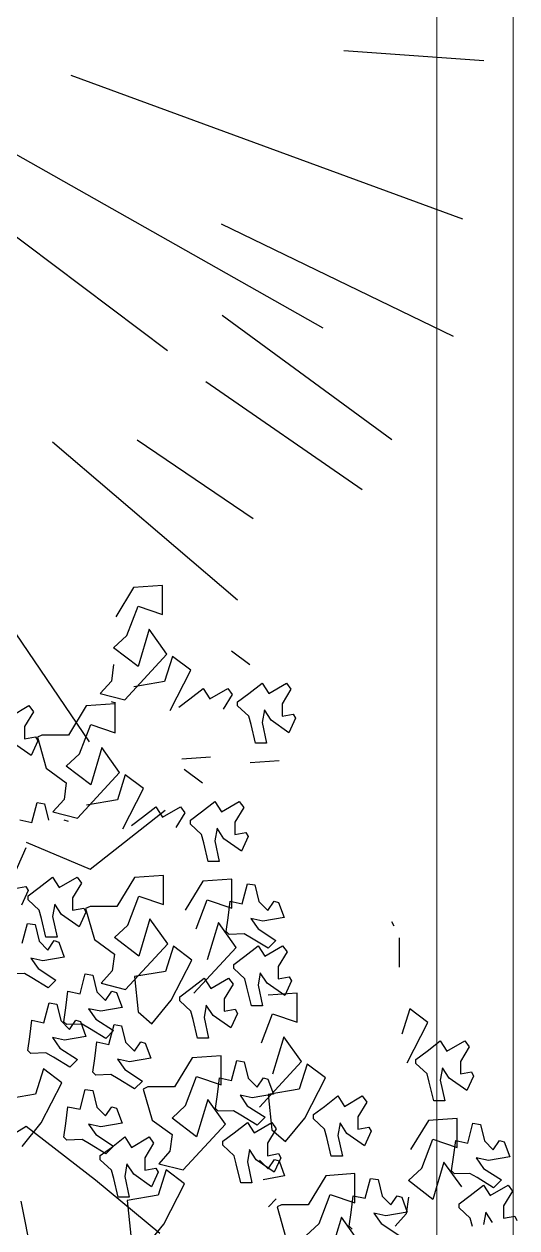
# Model space of a CAD drawing. Header units: metres. Extents: x -1655 to 449, y 40 to 361.
# Drawn here: x 52.817 to 53.14, y 50.125 to 50.913 of the extents above; entities that cross this region are included whole.
import ezdxf

# ---------------------------------------------------------------- set-up
doc = ezdxf.new("R2010")
doc.units = ezdxf.units.M
doc.header["$MEASUREMENT"] = 0
doc.layers.add('Layer5', color=31, linetype='Continuous', lineweight=9)
doc.layers.add('paisajismo', color=7, linetype='Continuous')

# ---------------------------------------------------------------- blocks, each defined once
blk = doc.blocks.new('derakht1')
at = {"layer": 'paisajismo', "color": 96}
for p, q in [((4591.79304, 2088.11335), (4591.83262, 2088.1105)), ((4591.6645, 2088.10408), (4591.78703, 2088.03484)), ((4591.7157, 2088.10639), (4591.82662, 2088.06566)), ((4591.65431, 2088.09522), (4591.74302, 2088.02844)), ((4591.75827, 2088.0643), (4591.82402, 2088.03248)), ((4591.75852, 2088.03846), (4591.80656, 2088.00321)), ((4591.75396, 2088.01968), (4591.79821, 2087.98905)), ((4591.71051, 2088.00262), (4591.76289, 2087.95789)), ((4591.73445, 2088.00319), (4591.76731, 2087.98092)), ((4591.67981, 2087.97809), (4591.72085, 2087.91766))]:
    blk.add_line(p, q, dxfattribs=at)
blk = doc.blocks.new('A$C78ED2221')
at = {"layer": 'paisajismo', "color": 86}
for p, q in [((1.3266, 2.6002), (1.3185, 2.6046)), ((1.3225, 2.5788), (1.3266, 2.6002)), ((1.3748, 2.596), (1.3467, 2.5788)), ((1.3667, 2.5529), (1.3868, 2.5874)), ((1.3868, 2.5874), (1.3748, 2.596)), ((1.4416, 2.5906), (1.4343, 2.5492)), ((1.4706, 2.5798), (1.4416, 2.5906)), ((1.3467, 2.5788), (1.3225, 2.5788)), ((1.397, 2.5744), (1.3818, 2.5592)), ((1.4192, 2.5399), (1.397, 2.5744)), ((1.4552, 2.5588), (1.4732, 2.5711)), ((1.4732, 2.5711), (1.4706, 2.5798)), ((1.3346, 2.5443), (1.3104, 2.54)), ((1.3145, 2.5573), (1.3346, 2.5443)), ((1.3868, 2.54), (1.3667, 2.5529)), ((1.3818, 2.5592), (1.4013, 2.5275)), ((1.4343, 2.5492), (1.4394, 2.5259)), ((1.4723, 2.5417), (1.4552, 2.5588)), ((1.5043, 2.534), (1.4723, 2.5417)), ((1.3065, 2.5185), (1.3225, 2.5142)), ((1.3667, 2.5142), (1.3868, 2.54)), ((1.4013, 2.5275), (1.4095, 2.5131)), ((1.4394, 2.5259), (1.4192, 2.5399)), ((1.4682, 2.5093), (1.5067, 2.5194)), ((1.5067, 2.5194), (1.5043, 2.534)), ((1.598, 2.5207), (1.5699, 2.5078)), ((1.606, 2.5164), (1.598, 2.5207)), ((1.3225, 2.5142), (1.3426, 2.4927)), ((1.3506, 2.4927), (1.3667, 2.5142)), ((1.3834, 2.4976), (1.4315, 2.4631)), ((1.4095, 2.5131), (1.4085, 2.4837)), ((1.4732, 2.4859), (1.4682, 2.5093)), ((1.5699, 2.5078), (1.5939, 2.4734)), ((1.602, 2.495), (1.606, 2.5164)), ((1.6261, 2.495), (1.602, 2.495)), ((1.6542, 2.5121), (1.6261, 2.495)), ((1.6461, 2.4691), (1.6662, 2.5036)), ((1.6662, 2.5036), (1.6542, 2.5121)), ((1.3426, 2.4927), (1.3506, 2.4927)), ((1.4085, 2.4837), (1.4142, 2.478)), ((1.4142, 2.478), (1.4408, 2.4819)), ((1.4408, 2.4819), (1.4732, 2.4859)), ((1.4596, 2.489), (1.5159, 2.489)), ((1.4758, 2.4416), (1.4596, 2.489)), ((1.5159, 2.489), (1.5119, 2.433)), ((1.5939, 2.4734), (1.614, 2.4605)), ((1.4315, 2.4631), (1.3592, 2.4416)), ((1.5899, 2.4561), (1.5498, 2.4648)), ((1.5498, 2.4648), (1.5498, 2.4433)), ((1.614, 2.4605), (1.5899, 2.4561)), ((1.6662, 2.4561), (1.6461, 2.4691)), ((1.6461, 2.4304), (1.6662, 2.4561)), ((1.5119, 2.433), (1.4557, 2.3986)), ((1.5498, 2.4433), (1.5859, 2.4347)), ((1.5859, 2.4347), (1.602, 2.4304)), ((1.602, 2.4304), (1.6221, 2.4088)), ((1.6234, 2.3921), (1.7013, 2.4323)), ((1.6301, 2.4088), (1.6461, 2.4304)), ((1.7013, 2.4323), (1.7281, 2.3969)), ((1.6221, 2.4088), (1.6301, 2.4088)), ((1.3347, 2.3921), (1.3274, 2.3508)), ((1.3637, 2.3814), (1.3347, 2.3921)), ((1.3663, 2.3727), (1.3637, 2.3814)), ((1.7281, 2.3969), (1.6793, 2.3814)), ((1.809, 2.3772), (1.8652, 2.3772)), ((1.3123, 2.3415), (1.2901, 2.376)), ((1.3483, 2.3604), (1.3663, 2.3727)), ((1.3654, 2.3433), (1.3483, 2.3604)), ((1.8969, 2.3619), (1.8889, 2.3662)), ((1.3325, 2.3274), (1.3123, 2.3415)), ((1.3274, 2.3508), (1.3325, 2.3274)), ((1.3974, 2.3356), (1.3654, 2.3433)), ((1.3998, 2.321), (1.3974, 2.3356)), ((1.3612, 2.3108), (1.3998, 2.321)), ((1.3663, 2.2875), (1.3612, 2.3108)), ((1.4911, 2.3223), (1.463, 2.3094)), ((1.463, 2.3094), (1.487, 2.275)), ((1.4991, 2.318), (1.4911, 2.3223)), ((1.4951, 2.2965), (1.4991, 2.318)), ((1.5473, 2.3137), (1.5192, 2.2965)), ((1.5593, 2.3051), (1.5473, 2.3137)), ((1.2765, 2.2991), (1.3246, 2.2647)), ((1.3016, 2.2852), (1.3073, 2.2796)), ((1.3339, 2.2835), (1.3663, 2.2875)), ((1.3689, 2.2431), (1.3527, 2.2905)), ((1.3527, 2.2905), (1.409, 2.2905)), ((1.409, 2.2905), (1.405, 2.2345)), ((1.5192, 2.2965), (1.4951, 2.2965)), ((1.5392, 2.2706), (1.5593, 2.3051)), ((1.3246, 2.2647), (1.2523, 2.2431)), ((1.3073, 2.2796), (1.3339, 2.2835)), ((1.4429, 2.2664), (1.4429, 2.2449)), ((1.483, 2.2577), (1.4429, 2.2664)), ((1.5071, 2.262), (1.483, 2.2577)), ((1.487, 2.275), (1.5071, 2.262)), ((1.5593, 2.2577), (1.5392, 2.2706)), ((1.4429, 2.2449), (1.479, 2.2363)), ((1.5392, 2.2319), (1.5593, 2.2577)), ((1.405, 2.2345), (1.3488, 2.2002)), ((1.479, 2.2363), (1.4951, 2.2319)), ((1.4951, 2.2319), (1.5152, 2.2104)), ((1.5165, 2.1936), (1.5944, 2.2338)), ((1.5232, 2.2104), (1.5392, 2.2319)), ((1.5944, 2.2338), (1.6212, 2.1984)), ((1.4709, 2.1566), (1.5165, 2.1936)), ((1.5152, 2.2104), (1.5232, 2.2104)), ((1.6212, 2.1984), (1.5724, 2.1829)), ((1.5374, 2.1056), (1.6258, 2.1874)), ((1.5724, 2.1829), (1.5621, 2.123)), ((1.6258, 2.1874), (1.6739, 2.1529)), ((1.7182, 2.1314), (1.7021, 2.1788)), ((1.7021, 2.1788), (1.7583, 2.1788)), ((1.782, 2.1678), (1.7538, 2.1548)), ((1.7583, 2.1788), (1.7543, 2.1228)), ((1.79, 2.1634), (1.782, 2.1678)), ((2.2905, 2.1755), (2.2624, 2.1626)), ((2.2985, 2.1712), (2.2905, 2.1755)), ((2.2945, 2.1497), (2.2985, 2.1712)), ((1.4046, 2.1546), (1.3973, 2.1133)), ((1.4336, 2.1438), (1.4046, 2.1546)), ((1.4398, 2.147), (1.4116, 2.1341)), ((1.4478, 2.1427), (1.4398, 2.147)), ((1.494, 2.1299), (1.4709, 2.1566)), ((1.6739, 2.1529), (1.6017, 2.1314)), ((1.7538, 2.1548), (1.7779, 2.1205)), ((1.7859, 2.142), (1.79, 2.1634)), ((1.8382, 2.1592), (1.8101, 2.142)), ((1.8301, 2.1161), (1.8502, 2.1506)), ((1.8502, 2.1506), (1.8382, 2.1592)), ((1.905, 2.1538), (1.8977, 2.1124)), ((1.9341, 2.143), (1.905, 2.1538)), ((2.2624, 2.1626), (2.2865, 2.1282)), ((2.3186, 2.1497), (2.2945, 2.1497)), ((2.3468, 2.1669), (2.3186, 2.1497)), ((2.3386, 2.1239), (2.3587, 2.1583)), ((2.3587, 2.1583), (2.3468, 2.1669)), ((1.4116, 2.1341), (1.4357, 2.0997)), ((1.4182, 2.1228), (1.4362, 2.1351)), ((1.4353, 2.1057), (1.4182, 2.1228)), ((1.4362, 2.1351), (1.4336, 2.1438)), ((1.4437, 2.1213), (1.4478, 2.1427)), ((1.4679, 2.1213), (1.4437, 2.1213)), ((1.4879, 2.0954), (1.508, 2.1299)), ((1.5621, 2.123), (1.494, 2.1299)), ((1.508, 2.1299), (1.496, 2.1384)), ((1.5628, 2.133), (1.5555, 2.0917)), ((1.5919, 2.1223), (1.5628, 2.133)), ((1.5945, 2.1135), (1.5919, 2.1223)), ((1.662, 2.1099), (1.7182, 2.1314)), ((1.8101, 2.142), (1.7859, 2.142)), ((1.8604, 2.1376), (1.8452, 2.1224)), ((1.8452, 2.1224), (1.8647, 2.0907)), ((1.8827, 2.1031), (1.8604, 2.1376)), ((1.9186, 2.122), (1.9367, 2.1343)), ((1.9357, 2.1049), (1.9186, 2.122)), ((1.9367, 2.1343), (1.9341, 2.143)), ((2.2084, 2.1438), (2.2044, 2.0878)), ((2.2865, 2.1282), (2.3066, 2.1153)), ((2.3587, 2.1109), (2.3386, 2.1239)), ((1.4357, 2.0997), (1.4558, 2.0868)), ((1.5182, 2.1169), (1.503, 2.1016)), ((1.503, 2.1016), (1.5225, 2.07)), ((1.5405, 2.0823), (1.5182, 2.1169)), ((1.5764, 2.1013), (1.5945, 2.1135)), ((1.5935, 2.0842), (1.5764, 2.1013)), ((1.7738, 2.1032), (1.7337, 2.1119)), ((1.7337, 2.1119), (1.7337, 2.0903)), ((1.798, 2.1075), (1.7738, 2.1032)), ((1.7779, 2.1205), (1.798, 2.1075)), ((1.8502, 2.1032), (1.8301, 2.1161)), ((1.8301, 2.0774), (1.8502, 2.1032)), ((1.9028, 2.0891), (1.8827, 2.1031)), ((1.8977, 2.1124), (1.9028, 2.0891)), ((1.9678, 2.0972), (1.9357, 2.1049)), ((2.2423, 2.1196), (2.2423, 2.0981)), ((2.2824, 2.1109), (2.2423, 2.1196)), ((2.2423, 2.0981), (2.2784, 2.0895)), ((2.3066, 2.1153), (2.2824, 2.1109)), ((2.3386, 2.0851), (2.3587, 2.1109)), ((1.4316, 2.0824), (1.3915, 2.0911)), ((1.3915, 2.0911), (1.3915, 2.0696)), ((1.4558, 2.0868), (1.4316, 2.0824)), ((1.508, 2.0824), (1.4879, 2.0954)), ((1.4879, 2.0567), (1.508, 2.0824)), ((1.5606, 2.0683), (1.5405, 2.0823)), ((1.5555, 2.0917), (1.5606, 2.0683)), ((1.6256, 2.0764), (1.5935, 2.0842)), ((1.628, 2.0619), (1.6256, 2.0764)), ((1.7337, 2.0903), (1.7699, 2.0817)), ((1.7699, 2.0817), (1.7859, 2.0774)), ((1.7859, 2.0774), (1.806, 2.0559)), ((1.814, 2.0559), (1.8301, 2.0774)), ((1.8647, 2.0907), (1.873, 2.0763)), ((1.873, 2.0763), (1.872, 2.0469)), ((1.9316, 2.0725), (1.9702, 2.0826)), ((1.9702, 2.0826), (1.9678, 2.0972)), ((2.0614, 2.0839), (2.0333, 2.071)), ((2.0694, 2.0796), (2.0614, 2.0839)), ((2.0654, 2.0581), (2.0694, 2.0796)), ((2.1177, 2.0753), (2.0895, 2.0581)), ((2.1296, 2.0667), (2.1177, 2.0753)), ((2.2784, 2.0895), (2.2945, 2.0851)), ((2.2945, 2.0851), (2.3146, 2.0636)), ((2.3226, 2.0636), (2.3386, 2.0851)), ((2.3938, 2.087), (2.4206, 2.0516)), ((1.5894, 2.0517), (1.628, 2.0619)), ((1.5944, 2.0284), (1.5894, 2.0517)), ((1.7192, 2.0632), (1.6911, 2.0503)), ((1.7272, 2.0589), (1.7192, 2.0632)), ((1.7232, 2.0374), (1.7272, 2.0589)), ((1.7755, 2.0546), (1.7473, 2.0374)), ((1.7584, 1.979), (1.8468, 2.0608)), ((1.7874, 2.046), (1.7755, 2.0546)), ((1.806, 2.0559), (1.814, 2.0559)), ((1.8468, 2.0608), (1.8949, 2.0263)), ((1.9231, 2.0522), (1.9793, 2.0522)), ((1.9392, 2.0048), (1.9231, 2.0522)), ((1.9366, 2.0491), (1.9316, 2.0725)), ((1.9793, 2.0522), (1.9753, 1.9962)), ((2.0333, 2.071), (2.0574, 2.0366)), ((2.0895, 2.0581), (2.0654, 2.0581)), ((2.1096, 2.0323), (2.1296, 2.0667)), ((2.3364, 2.0529), (2.3083, 2.0357)), ((2.3146, 2.0636), (2.3226, 2.0636)), ((2.3484, 2.0443), (2.3364, 2.0529)), ((1.562, 2.0244), (1.5944, 2.0284)), ((1.5809, 2.0314), (1.6371, 2.0314)), ((1.597, 1.984), (1.5809, 2.0314)), ((1.6371, 2.0314), (1.6331, 1.9754)), ((1.6911, 2.0503), (1.7152, 2.0159)), ((1.7473, 2.0374), (1.7232, 2.0374)), ((1.7674, 2.0115), (1.7874, 2.046)), ((1.872, 2.0469), (1.8776, 2.0412)), ((1.8776, 2.0412), (1.9042, 2.0451)), ((1.9042, 2.0451), (1.9366, 2.0491)), ((2.0533, 2.0193), (2.0132, 2.028)), ((2.0132, 2.028), (2.0132, 2.0065)), ((2.0574, 2.0366), (2.0775, 2.0237)), ((2.1296, 2.0193), (2.1096, 2.0323)), ((2.3283, 2.0098), (2.3484, 2.0443)), ((1.7111, 1.9986), (1.671, 2.0073)), ((1.671, 2.0073), (1.671, 1.9858)), ((1.7152, 2.0159), (1.7353, 2.0029)), ((1.7874, 1.9986), (1.7674, 2.0115)), ((1.8949, 2.0263), (1.8227, 2.0048)), ((1.883, 1.9833), (1.9392, 2.0048)), ((2.0132, 2.0065), (2.0493, 1.9979)), ((2.0775, 2.0237), (2.0533, 2.0193)), ((2.1096, 1.9935), (2.1296, 2.0193)), ((2.2155, 2.0112), (2.2116, 1.9552)), ((2.3484, 1.9969), (2.3283, 2.0098)), ((1.5408, 1.9626), (1.597, 1.984)), ((1.671, 1.9858), (1.7071, 1.9772)), ((1.7353, 2.0029), (1.7111, 1.9986)), ((1.7674, 1.9728), (1.7874, 1.9986)), ((1.9753, 1.9962), (1.9191, 1.9618)), ((2.0493, 1.9979), (2.0654, 1.9935)), ((2.0654, 1.9935), (2.0855, 1.972)), ((2.0935, 1.972), (2.1096, 1.9935)), ((2.1647, 1.9954), (2.1915, 1.96)), ((2.3283, 1.9711), (2.3484, 1.9969)), ((1.3115, 1.9205), (1.3894, 1.9607)), ((1.6331, 1.9754), (1.5769, 1.9411)), ((1.7071, 1.9772), (1.7232, 1.9728)), ((1.7232, 1.9728), (1.7433, 1.9513)), ((1.7446, 1.9345), (1.8225, 1.9747)), ((1.7513, 1.9513), (1.7674, 1.9728)), ((1.8225, 1.9747), (1.8494, 1.9393)), ((2.1073, 1.9613), (2.0792, 1.9441)), ((2.0855, 1.972), (2.0935, 1.972)), ((2.1193, 1.9527), (2.1073, 1.9613)), ((2.3056, 1.9328), (2.3835, 1.973)), ((2.3122, 1.9496), (2.3283, 1.9711)), ((2.3835, 1.973), (2.4103, 1.9376)), ((1.5769, 1.9411), (1.5769, 1.8894)), ((1.6991, 1.8975), (1.7446, 1.9345)), ((1.7433, 1.9513), (1.7513, 1.9513)), ((1.8494, 1.9393), (1.8005, 1.9238)), ((2.0992, 1.9183), (2.1193, 1.9527)), ((1.2659, 1.8835), (1.3115, 1.9205)), ((1.3972, 1.7885), (1.2935, 1.9129)), ((1.7655, 1.8465), (1.8539, 1.9283)), ((1.8539, 1.9283), (1.9021, 1.8938)), ((1.9302, 1.9197), (1.9864, 1.9197)), ((1.9463, 1.8722), (1.9302, 1.9197)), ((1.9864, 1.9197), (1.9825, 1.8637)), ((1.9987, 1.7781), (2.1127, 1.9232)), ((2.1193, 1.9053), (2.0992, 1.9183)), ((2.4149, 1.9266), (2.463, 1.8921)), ((2.4911, 1.918), (2.5473, 1.918)), ((2.5072, 1.8706), (2.4911, 1.918)), ((2.5473, 1.918), (2.5434, 1.862)), ((1.3674, 1.9099), (1.3571, 1.8499)), ((1.3837, 1.8966), (1.4078, 1.8622)), ((1.4158, 1.8837), (1.4198, 1.9051)), ((1.4681, 1.9009), (1.4399, 1.8837)), ((1.4599, 1.8578), (1.48, 1.8923)), ((1.48, 1.8923), (1.4681, 1.9009)), ((1.5728, 1.8808), (1.5126, 1.898)), ((1.5769, 1.8894), (1.5728, 1.8808)), ((1.6327, 1.8955), (1.6254, 1.8542)), ((1.6617, 1.8847), (1.6327, 1.8955)), ((1.9021, 1.8938), (1.8298, 1.8722)), ((2.0992, 1.8795), (2.1193, 1.9053)), ((2.463, 1.8921), (2.3907, 1.8706)), ((1.4399, 1.8837), (1.4158, 1.8837)), ((1.5881, 1.8793), (1.5729, 1.8641)), ((1.6103, 1.8448), (1.5881, 1.8793)), ((1.6463, 1.8637), (1.6643, 1.876)), ((1.6643, 1.876), (1.6617, 1.8847)), ((1.8298, 1.8722), (1.8659, 1.8249)), ((1.8901, 1.8508), (1.9463, 1.8722)), ((2.0765, 1.8412), (2.1544, 1.8814)), ((2.0831, 1.858), (2.0992, 1.8795)), ((2.1544, 1.8814), (2.1812, 1.846)), ((2.451, 1.8491), (2.5072, 1.8706)), ((1.3571, 1.8499), (1.289, 1.8568)), ((1.4037, 1.8449), (1.3636, 1.8536)), ((1.3636, 1.8536), (1.3636, 1.832)), ((1.4279, 1.8492), (1.4037, 1.8449)), ((1.4078, 1.8622), (1.4279, 1.8492)), ((1.48, 1.8449), (1.4599, 1.8578)), ((1.4599, 1.8191), (1.48, 1.8449)), ((1.5729, 1.8641), (1.5924, 1.8324)), ((1.6305, 1.8308), (1.6103, 1.8448)), ((1.6254, 1.8542), (1.6305, 1.8308)), ((1.6634, 1.8466), (1.6463, 1.8637)), ((1.7776, 1.7991), (1.7655, 1.8465)), ((1.8659, 1.8249), (1.8901, 1.8508)), ((1.9825, 1.8637), (1.9262, 1.8293)), ((2.4269, 1.8232), (2.451, 1.8491)), ((2.5434, 1.862), (2.4871, 1.8276)), ((1.3636, 1.832), (1.3997, 1.8235)), ((1.3997, 1.8235), (1.4158, 1.8191)), ((1.4158, 1.8191), (1.4359, 1.7976)), ((1.4439, 1.7976), (1.4599, 1.8191)), ((1.4624, 1.8234), (1.4471, 1.8082)), ((1.4846, 1.7889), (1.4624, 1.8234)), ((1.5069, 1.8396), (1.4997, 1.7983)), ((1.536, 1.8289), (1.5069, 1.8396)), ((1.5206, 1.8078), (1.5386, 1.8201)), ((1.5386, 1.8201), (1.536, 1.8289)), ((1.5924, 1.8324), (1.6006, 1.818)), ((1.6006, 1.818), (1.5996, 1.7886)), ((1.6592, 1.8142), (1.6978, 1.8243)), ((1.7081, 1.7889), (1.6859, 1.8234)), ((1.7305, 1.8396), (1.7232, 1.7983)), ((1.8017, 1.8207), (1.7776, 1.7991)), ((1.8338, 1.8249), (1.8017, 1.8207)), ((1.862, 1.7862), (1.8338, 1.8249)), ((1.9262, 1.8293), (1.9262, 1.7776)), ((2.1858, 1.835), (2.2339, 1.8005)), ((2.2782, 1.779), (2.262, 1.8264)), ((2.262, 1.8264), (2.3183, 1.8264)), ((2.3183, 1.8264), (2.3143, 1.7704)), ((1.4359, 1.7976), (1.4439, 1.7976)), ((1.4471, 1.8082), (1.4666, 1.7766)), ((1.4997, 1.7983), (1.5047, 1.7749)), ((1.5376, 1.7907), (1.5206, 1.8078)), ((1.6643, 1.7908), (1.6592, 1.8142)), ((1.6707, 1.8082), (1.6902, 1.7766)), ((1.7232, 1.7983), (1.7283, 1.7749)), ((1.7612, 1.7907), (1.7441, 1.8078)), ((2.2339, 1.8005), (2.1616, 1.779)), ((1.5009, 1.6538), (1.3972, 1.7885)), ((1.4666, 1.7766), (1.4749, 1.7621)), ((1.5047, 1.7749), (1.4846, 1.7889)), ((1.5697, 1.783), (1.5376, 1.7907)), ((1.5721, 1.7685), (1.5697, 1.783)), ((1.5996, 1.7886), (1.6053, 1.7829)), ((1.6053, 1.7829), (1.6319, 1.7868)), ((1.6319, 1.7868), (1.6643, 1.7908)), ((1.6902, 1.7766), (1.6984, 1.7621)), ((1.7283, 1.7749), (1.7081, 1.7889)), ((1.7932, 1.783), (1.7612, 1.7907)), ((1.7956, 1.7685), (1.7932, 1.783)), ((1.9222, 1.769), (1.862, 1.7862)), ((1.9262, 1.7776), (1.9222, 1.769)), ((2.0505, 1.6538), (1.9987, 1.7781)), ((2.2219, 1.7575), (2.2782, 1.779)), ((1.4749, 1.7621), (1.4739, 1.7327)), ((1.5385, 1.7349), (1.5335, 1.7583)), ((1.63, 1.7535), (1.6148, 1.7383)), ((1.6522, 1.719), (1.63, 1.7535)), ((1.6746, 1.7697), (1.6673, 1.7284)), ((1.7037, 1.759), (1.6746, 1.7697)), ((1.6882, 1.738), (1.7063, 1.7502)), ((1.6984, 1.7621), (1.6974, 1.7327)), ((1.7063, 1.7502), (1.7037, 1.759)), ((1.7571, 1.7583), (1.7956, 1.7685)), ((1.7621, 1.7349), (1.7571, 1.7583)), ((1.9149, 1.7698), (1.8867, 1.7568)), ((1.8867, 1.7568), (1.9108, 1.7224)), ((1.9229, 1.7654), (1.9149, 1.7698)), ((1.9188, 1.744), (1.9229, 1.7654)), ((1.9711, 1.7612), (1.943, 1.744)), ((1.963, 1.7181), (1.9831, 1.7526)), ((1.9831, 1.7526), (1.9711, 1.7612)), ((2.1978, 1.7317), (2.2219, 1.7575)), ((2.3143, 1.7704), (2.2581, 1.736)), ((1.4739, 1.7327), (1.4795, 1.727)), ((1.4795, 1.727), (1.5061, 1.7309)), ((1.5061, 1.7309), (1.5385, 1.7349)), ((1.6148, 1.7383), (1.6343, 1.7067)), ((1.6673, 1.7284), (1.6724, 1.705)), ((1.7053, 1.7209), (1.6882, 1.738)), ((1.6974, 1.7327), (1.7031, 1.727)), ((1.7031, 1.727), (1.7297, 1.7309)), ((1.7297, 1.7309), (1.7621, 1.7349)), ((1.8283, 1.7278), (1.821, 1.6865)), ((1.8574, 1.7171), (1.8283, 1.7278)), ((1.943, 1.744), (1.9188, 1.744)), ((2.2581, 1.736), (2.2581, 1.6843)), ((1.5071, 1.683), (1.585, 1.7232)), ((1.585, 1.7232), (1.6118, 1.6878)), ((1.6343, 1.7067), (1.6426, 1.6923)), ((1.7373, 1.7131), (1.7053, 1.7209)), ((1.7397, 1.6986), (1.7373, 1.7131)), ((1.7837, 1.7116), (1.7685, 1.6964)), ((1.806, 1.6771), (1.7837, 1.7116)), ((1.8419, 1.696), (1.86, 1.7083)), ((1.9067, 1.7052), (1.8666, 1.7139)), ((1.8666, 1.7139), (1.8666, 1.6923)), ((1.9309, 1.7095), (1.9067, 1.7052)), ((1.9108, 1.7224), (1.9309, 1.7095)), ((1.9831, 1.7052), (1.963, 1.7181)), ((1.963, 1.6794), (1.9831, 1.7052)), ((1.4615, 1.646), (1.5071, 1.683)), ((1.6118, 1.6878), (1.563, 1.6723)), ((1.6426, 1.6923), (1.6415, 1.6628)), ((1.7012, 1.6884), (1.7397, 1.6986)), ((1.7062, 1.6651), (1.7012, 1.6884)), ((1.7685, 1.6964), (1.788, 1.6648)), ((1.821, 1.6865), (1.8261, 1.6631)), ((1.859, 1.679), (1.8419, 1.696)), ((1.8911, 1.6712), (1.859, 1.679)), ((1.8666, 1.6923), (1.9028, 1.6837)), ((1.9028, 1.6837), (1.9188, 1.6794)), ((1.9188, 1.6794), (1.9389, 1.6578)), ((1.9469, 1.6578), (1.963, 1.6794)), ((2.254, 1.6757), (2.1938, 1.6929)), ((2.2581, 1.6843), (2.254, 1.6757)), ((1.3557, 1.6434), (1.2002, 1.6745)), ((1.563, 1.6723), (1.5527, 1.6124)), ((1.6415, 1.6628), (1.6472, 1.6572)), ((1.6472, 1.6572), (1.6738, 1.661)), ((1.6738, 1.661), (1.7062, 1.6651)), ((1.788, 1.6648), (1.7963, 1.6504)), ((1.8261, 1.6631), (1.806, 1.6771)), ((1.8549, 1.6465), (1.8935, 1.6567)), ((1.8935, 1.6567), (1.8911, 1.6712)), ((1.9568, 1.658), (1.9287, 1.645)), ((1.9389, 1.6578), (1.9469, 1.6578)), ((1.9648, 1.6536), (1.9568, 1.658)), ((2.2467, 1.6765), (2.2186, 1.6635)), ((2.2186, 1.6635), (2.2426, 1.6292)), ((2.2547, 1.6721), (2.2467, 1.6765)), ((2.2506, 1.6507), (2.2547, 1.6721)), ((2.3029, 1.6679), (2.2748, 1.6507)), ((2.2948, 1.6248), (2.3149, 1.6593)), ((2.3149, 1.6593), (2.3029, 1.6679)), ((1.3869, 1.4672), (1.5009, 1.6538)), ((1.7963, 1.6504), (1.7952, 1.6209)), ((1.9607, 1.6322), (1.9648, 1.6536)), ((2.2748, 1.6507), (2.2506, 1.6507))]:
    blk.add_line(p, q, dxfattribs=at)
at = {"layer": 'paisajismo', "color": 64}
for p, q in [((1.3592, 2.4416), (1.3954, 2.3943)), ((1.4195, 2.4201), (1.4758, 2.4416)), ((1.3954, 2.3943), (1.4195, 2.4201)), ((1.3311, 2.39), (1.3071, 2.3685)), ((1.3633, 2.3943), (1.3311, 2.39)), ((1.3126, 2.2217), (1.3689, 2.2431)), ((1.2885, 2.1958), (1.3126, 2.2217)), ((1.3488, 2.2002), (1.3488, 2.1485)), ((1.3447, 2.1399), (1.2845, 2.1571)), ((1.3488, 2.1485), (1.3447, 2.1399)), ((1.36, 2.1384), (1.3448, 2.1232)), ((1.496, 2.1384), (1.4679, 2.1213)), ((1.3915, 2.0696), (1.4277, 2.061)), ((1.4277, 2.061), (1.4437, 2.0567)), ((1.4437, 2.0567), (1.4638, 2.0351)), ((1.4718, 2.0351), (1.4879, 2.0567)), ((1.5225, 2.07), (1.5308, 2.0556)), ((1.5308, 2.0556), (1.5298, 2.0261)), ((1.4162, 1.9583), (1.5046, 2.04)), ((1.4638, 2.0351), (1.4718, 2.0351)), ((1.5046, 2.04), (1.5527, 2.0056)), ((1.5527, 2.0056), (1.4805, 1.984)), ((1.5298, 2.0261), (1.5354, 2.0205)), ((1.5354, 2.0205), (1.562, 2.0244)), ((1.4805, 1.984), (1.5166, 1.9367)), ((1.3894, 1.9607), (1.4162, 1.9253)), ((1.4283, 1.9109), (1.4162, 1.9583)), ((1.5166, 1.9367), (1.5408, 1.9626)), ((1.4845, 1.9367), (1.4523, 1.9325)), ((1.5126, 1.898), (1.4845, 1.9367)), ((2.4103, 1.9376), (2.3614, 1.9221)), ((1.4162, 1.9253), (1.3674, 1.9099)), ((1.4523, 1.9325), (1.4283, 1.9109)), ((1.8005, 1.9238), (1.7903, 1.8639)), ((2.3265, 1.8448), (2.4149, 1.9266)), ((2.3614, 1.9221), (2.3512, 1.8622)), ((1.4118, 1.9095), (1.3837, 1.8966)), ((1.4198, 1.9051), (1.4118, 1.9095)), ((1.7222, 1.8708), (1.6991, 1.8975)), ((1.7903, 1.8639), (1.7222, 1.8708)), ((2.3907, 1.8706), (2.4269, 1.8232)), ((1.6954, 1.8389), (1.6634, 1.8466)), ((2.1812, 1.846), (2.1324, 1.8306)), ((2.3385, 1.7975), (2.3265, 1.8448)), ((1.6859, 1.8234), (1.6707, 1.8082)), ((1.6978, 1.8243), (1.6954, 1.8389)), ((1.7596, 1.8289), (1.7305, 1.8396)), ((1.7441, 1.8078), (1.7622, 1.8201)), ((1.7622, 1.8201), (1.7596, 1.8289)), ((2.0974, 1.7532), (2.1858, 1.835)), ((2.1324, 1.8306), (2.1221, 1.7706)), ((2.3231, 1.8184), (2.3205, 1.8272)), ((2.3626, 1.819), (2.3385, 1.7975)), ((2.3948, 1.8232), (2.3626, 1.819)), ((2.1616, 1.779), (2.1978, 1.7317)), ((1.5335, 1.7583), (1.5721, 1.7685)), ((2.1094, 1.7059), (2.0974, 1.7532)), ((2.094, 1.7268), (2.0914, 1.7356)), ((2.1335, 1.7274), (2.1094, 1.7059)), ((2.1657, 1.7317), (2.1335, 1.7274)), ((2.1938, 1.6929), (2.1657, 1.7317)), ((1.6724, 1.705), (1.6522, 1.719)), ((1.86, 1.7083), (1.8574, 1.7171)), ((2.1251, 1.6897), (2.093, 1.6975)), ((2.1275, 1.6752), (2.1251, 1.6897)), ((2.0889, 1.665), (2.1275, 1.6752)), ((2.0939, 1.6417), (2.0889, 1.665)), ((1.8535, 1.5709), (2.0401, 1.6538))]:
    blk.add_line(p, q, dxfattribs=at)

msp = doc.modelspace()

# ---------------------------------------------------------------- linework, layer by layer
at = {"layer": 'Layer5'}
for p, q in [((53.1372, 52.94004), (53.1372, 49.04017)), ((53.0872, 52.89004), (53.0872, 49.09017))]:
    msp.add_line(p, q, dxfattribs=at)

# ---------------------------------------------------------------- block references
at = {"xscale": 2.312637823219937, "yscale": 2.312637823219937, "zscale": 2.312637823219937}
msp.add_blockref('derakht1', (-10566.12788, -4778.15381), dxfattribs=at)
at = {"color": 1, "xscale": -0.3381494434166233, "yscale": 0.3381494434166233, "zscale": 0.3381494434166233, "rotation": 270}
msp.add_blockref('A$C78ED2221', (52.25895, 49.68445), dxfattribs=at)

doc.saveas('drawing.dxf')
